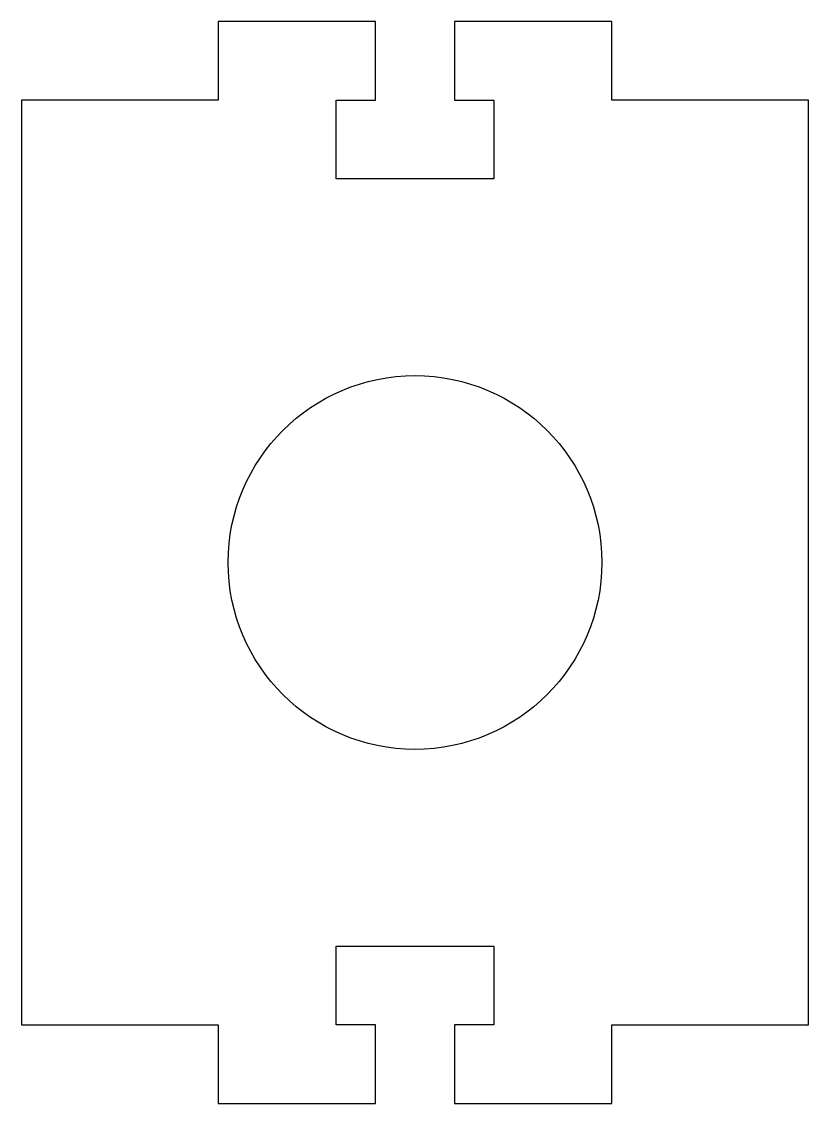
# Model space of a CAD drawing. Header units: millimetres. Extents: x 0 to 40, y -51 to 4.
import ezdxf

# ---------------------------------------------------------------- set-up
doc = ezdxf.new("R2010")
doc.units = ezdxf.units.MM

msp = doc.modelspace()

# ---------------------------------------------------------------- linework, layer by layer
at = {"color": 7, "linetype": 'Continuous', "lineweight": 25}
for p, q in [((10, 4), (10, 0)), ((18, 4), (10, 4)), ((18, 0), (18, 4)), ((22, 4), (22, 0)), ((30, 4), (22, 4)), ((30, 0), (30, 4)), ((10, 0), (0, 0)), ((0, 0), (0, -47)), ((16, 0), (18, 0)), ((16, -4), (16, 0)), ((22, 0), (24, 0)), ((24, 0), (24, -4)), ((40, 0), (30, 0)), ((40, -47), (40, 0)), ((24, -4), (16, -4)), ((16, -43), (24, -43)), ((16, -47), (16, -43)), ((24, -43), (24, -47)), ((0, -47), (10, -47)), ((10, -47), (10, -51)), ((18, -47), (16, -47)), ((18, -51), (18, -47)), ((22, -47), (22, -51)), ((24, -47), (22, -47)), ((30, -47), (40, -47)), ((30, -51), (30, -47)), ((10, -51), (18, -51)), ((22, -51), (30, -51))]:
    msp.add_line(p, q, dxfattribs=at)
msp.add_circle((20, -23.5), 9.5, dxfattribs=at)

doc.saveas('drawing.dxf')
